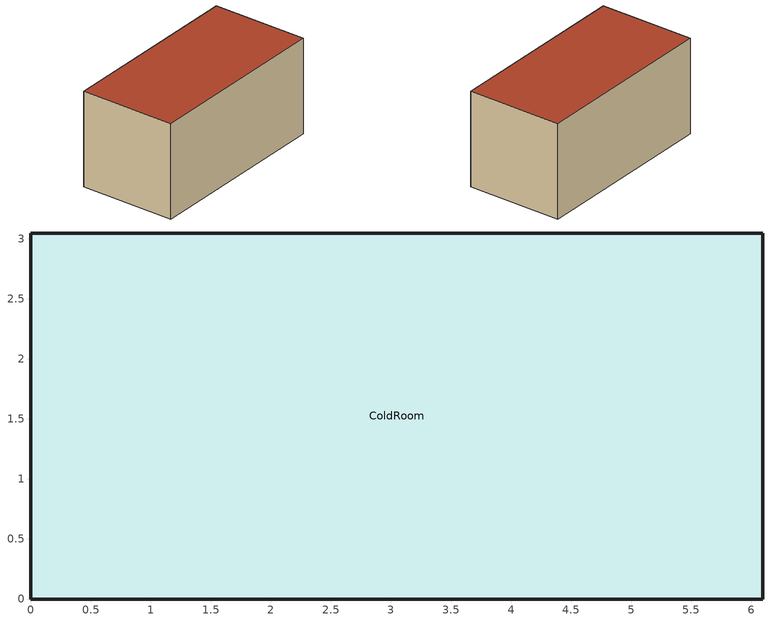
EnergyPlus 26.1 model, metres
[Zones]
ColdRoom
 floor ground (PUF Floor): 0,3.05 6.1,3.05 6.1,0 0,0 z0
 wall outside (PUF Panel): 0,0 6.1,0 6.1,3.05 0,3.05 0,0 z0:3.05
 roof outside (PUF Panel): 0,0 6.1,0 6.1,3.05 0,3.05 z3.05
[Building]
Patna Tomato Cold Room: 0, Country, 0.04, 0.4, FullExterior, 25, 6
[Site:Location]
Patna ISHRAE: 25.27, 85.17, 5.5, 53
[Site:GroundTemperature:BuildingSurface]
18.06, 19.39, 22, 24.46, 29.13, 31.58, 32.26, 31.01, 28.14, 24.55, 21.02, 18.69
[Material]
PPGI Skin: Smooth, 0.0005, 45, 7850, 500, 0.9, 0.45, 0.45
PUF 80mm: MediumSmooth, 0.08, 0.023, 40, 1400, 0.9, 0.5, 0.5
RCC Screed: MediumRough, 0.1, 1.4, 2240, 900, 0.9, 0.7, 0.7
[Construction]
PUF Panel: PPGI Skin, PUF 80mm, PPGI Skin
PUF Floor: PUF 80mm, RCC Screed
[Zone]
ColdRoom: 0, 0, 0, 0, 1, 1, 3.048, 56.6337, 18.5806
[ZoneInfiltration:DesignFlowRate]
Panel Joint Leakage: ColdRoom, Always On, AirChanges/Hour, , , , 0.1, 1, 0, 0, 0
Door Opening Infiltration: ColdRoom, Always On, Flow/Zone, 0, , , , 1, 0, 0, 0
[OtherEquipment]
Tomato Sensible: None, ColdRoom, Always On, EquipmentLevel, 0, , , 0, 0.3, 0
Tomato Transpiration: None, ColdRoom, Always On, EquipmentLevel, 0, , , 1, 0, 0
[ThermostatSetpoint:DualSetpoint]
Cold Room Setpoints: Heating Setpoint, Cooling Setpoint
[ZoneControl:Thermostat]
Cold Room Thermostat: ColdRoom, Dual Control Type, ThermostatSetpoint:DualSetpoint, Cold Room Setpoints
[Zone equipment]
ColdRoom: Unit Cooler System
[AirLoopHVAC:UnitarySystem]
Unit Cooler System: Load, ColdRoom, None, Always On, Unit Cooler Inlet Node, Unit Cooler Outlet Node, Fan:SystemModel, Unit Cooler Fans, BlowThrough, Always On, , , , Coil:Cooling:DX:SingleSpeed, Condensing Unit DX Coil, No, 1, SensibleOnlyLoadControl, , , SupplyAirFlowRate, 2.2, , , , None, , , , , SupplyAirFlowRate, 1.1, , , , , , No, 30, 21, , 0, 0
[Fan:SystemModel]
Unit Cooler Fans: Always On, Unit Cooler Inlet Node, Unit Cooler Fan Outlet Node, 2.2, Discrete, 0, 116.59, 0.85, 1, 570, TotalEfficiencyAndPressure, , , 0.45, , , , , , Unit Cooler Fans, 2, 0.5, 0.17, 1, 1
[Coil:Cooling:DX:SingleSpeed]
Condensing Unit DX Coil: Always On, 15637.95, 0.7666, 2.6347, 2.2, , , Unit Cooler Fan Outlet Node, Unit Cooler Outlet Node, CapFT from Compressor Map, Flow Fraction Unity, EIRFT from Compressor Map, Flow Fraction Unity, PLF Cd 0.15, -25, 1000, 1.5, 3, 45, Condenser Air Inlet Node, AirCooled, , , , 0, , 10, , , 0, 2, , , , No
[Exterior:FuelEquipment]
MCycle Fans and Pump: Electricity, MCycle Run Fraction, 500, MCycle
[EnergyManagementSystem:Sensor]
Tair: ColdRoom; Zone Mean Air Temperature
Wair: ColdRoom; Zone Mean Air Humidity Ratio
Tout: Environment; Site Outdoor Air Drybulb Temperature
Wout: Environment; Site Outdoor Air Humidity Ratio
Pb: Environment; Site Outdoor Air Barometric Pressure
CoilRTF: Condensing Unit DX Coil; Cooling Coil Runtime Fraction
[EnergyManagementSystem:Actuator]
ProdSensAct: Tomato Sensible; OtherEquipment; Power Level
ProdLatAct: Tomato Transpiration; OtherEquipment; Power Level
DoorInfilAct: Door Opening Infiltration; Zone Infiltration; Air Exchange Flow Rate
CondTdbAct: Condenser Air Tdb; Schedule:Constant; Schedule Value
CondTwbAct: Condenser Air Twb; Schedule:Constant; Schedule Value
MCFracAct: MCycle Run Fraction; Schedule:Constant; Schedule Value
[EnergyManagementSystem:GlobalVariable]
Present: BatchNo; LoadedDay; WtLoss; CoreT; SurfT; MeanT; RespTot; DoorFracOut; MCWater; Age; CrateQ; T1; T2; T3; T4; T5
[EnergyManagementSystem:Program]
ProductModel: IF WarmupFlag == 1; SET Present = 0; SET BatchNo = 0; SET LoadedDay = 0; SET WtLoss = 0; ENDIF; IF (WarmupFlag == 0) && ((DayOfMonth == 1) || (DayOfMonth == 7) || (DayOfMonth == 13) || (DayOfMonth == 19) || (DayOfMonth == 25)) && (Hour == 10) && (LoadedDay <> DayOfMonth); SET LoadedDay = DayOfMonth; SET Present = 1; SET BatchNo = BatchNo + 1; SET WtLoss = 0; SET T1 = 28.0; SET T2 = 28.0; SET T3 = 28.0; SET T4 = 28.0; SET T5 = 28.0; SET Age = 0; ENDIF; IF Present == 0; SET ProdSensAct = 0; SET ProdLatAct = 0; SET RespTot = 0; SET CoreT = Tair; SET SurfT = Tair; SET MeanT = Tair; RETURN; ENDIF; SET dt = ZoneTimeStep * 3600 / 4; SET Pa = Wair * Pb / (0.621945 + Wair); SET SumSens = 0; SET SumLat = 0; SET SumResp = 0; SET k = 0; WHILE k < 4; SET Ts = (T5 / 6.066512e-01 + Tair / 3.507547e+01) / (1 / 6.066512e-01 + 1 / 3.507547e+01); SET Psat = @PsatFnTemp Ts; SET VPD = 0.98 * Psat - Pa; IF VPD < 0; SET VPD = 0; ENDIF; SET Mtr = 1.400000e-10 * 8.711375e-02 * VPD; SET Hfg = @HfgAirFnWTdb Wair Ts; SET Qev = Mtr * Hfg; SET Qout = (T5 - Tair) / 3.568212e+01; SET Q1 = 5.973869e-07 * ((1.8 * T1 + 32) ^ 2.8045) * 6.969100e-04; SET Q2 = 5.973869e-07 * ((1.8 * T2 + 32) ^ 2.8045) * 4.878370e-03; SET Q3 = 5.973869e-07 * ((1.8 * T3 + 32) ^ 2.8045) * 1.324129e-02; SET Q4 = 5.973869e-07 * ((1.8 * T4 + 32) ^ 2.8045) * 2.578567e-02; SET Q5 = 5.973869e-07 * ((1.8 * T5 + 32) ^ 2.8045) * 4.251151e-02; SET D1 = (2.747323e-02 * (T2 - T1) + Q1) * dt / 2.773702e+00; SET D2 = (2.747323e-02 * (T1 - T2) + 1.373661e-01 * (T3 - T2) + Q2) * dt / 1.941591e+01; SET D3 = (1.373661e-01 * (T2 - T3) + 3.205210e-01 * (T4 - T3) + Q3) * dt / 5.270033e+01; SET D4 = (3.205210e-01 * (T3 - T4) + 5.769378e-01 * (T5 - T4) + Q4) * dt / 1.026270e+02; SET D5 = (5.769378e-01 * (T4 - T5) + Q5 + (0 - Qout) + (0 - Qev)) * dt / 1.691958e+02; SET T1 = T1 + D1; SET T2 = T2 + D2; SET T3 = T3 + D3; SET T4 = T4 + D4; SET T5 = T5 + D5; SET SumSens = SumSens + Qout * 3.443773e+04; SET SumLat = SumLat + Qev * 3.443773e+04; SET SumResp = SumResp + (Q1 + Q2 + Q3 + Q4 + Q5) * 3.443773e+04; SET WtLoss = WtLoss + Mtr * 3.443773e+04 * dt; SET k = k + 1; ENDWHILE; SET ProdSensAct = SumSens / 4; SET Age = Age + ZoneTimeStep * 3600; SET CrateQ = 0; IF Age < 14400; SET Xc = Age / 712.5000; SET Xc = 0 - Xc; SET CrateQ = @Exp Xc; SET CrateQ = CrateQ * 9600.0000; ENDIF; SET ProdSensAct = ProdSensAct + CrateQ; SET ProdLatAct = SumLat / 4; SET RespTot = SumResp / 4; SET CoreT = T1; SET SurfT = (T5 / 6.066512e-01 + Tair / 3.507547e+01) / (1 / 6.066512e-01 + 1 / 3.507547e+01); SET MeanT = (T1 * 6.969100e-04 + T2 * 4.878370e-03 + T3 * 1.324129e-02 + T4 * 2.578567e-02 + T5 * 4.251151e-02) / 8.711375e-02
DoorInfiltration: SET Frac = 0; IF (Hour == 8) || (Hour == 18); SET Frac = 0.033; ENDIF; IF ((DayOfMonth == 1) || (DayOfMonth == 7) || (DayOfMonth == 13) || (DayOfMonth == 19) || (DayOfMonth == 25)) && ((Hour == 9) || (Hour == 10)); SET Frac = 0.5; ENDIF; SET RhoI = @RhoAirFnPbTdbW Pb Tair Wair; SET RhoO = @RhoAirFnPbTdbW Pb Tout Wout; SET Qdoor = 0; IF RhoI > RhoO; SET Qdoor = 0.221 * 1.8000 * ((1 - RhoO / RhoI) ^ 0.5) * ((9.81 * 2.000) ^ 0.5) * ((2 / (1 + ((RhoI / RhoO) ^ 0.333333))) ^ 1.5); ENDIF; SET DoorInfilAct = Qdoor * Frac * (1 - 0.8); SET DoorFracOut = Frac
CondenserInlet: SET Tdp = @TdpFnWPb Wout Pb; SET CondTdbAct = Tout; SET MCFracAct = 0; SET MCWater = 0; IF Tout >= 24.0; SET CondTdbAct = Tout - 0.45 * (Tout - Tdp); SET MCFracAct = CoilRTF; IF MCFracAct > 1; SET MCFracAct = 1; ENDIF; SET MCWater = MCFracAct * 2.4780 * 1006 * (Tout - CondTdbAct) / 2430000 * 1.25; ENDIF; SET CondTwbAct = @TwbFnTdbWPb CondTdbAct Wout Pb
[EnergyManagementSystem:ProgramCallingManager]
Product and Door: BeginTimestepBeforePredictor; ProductModel; DoorInfiltration; CondenserInlet
[EnergyManagementSystem:OutputVariable]
Tomato CoreT: CoreT; Averaged; ZoneTimestep; ; C
Tomato SurfT: SurfT; Averaged; ZoneTimestep; ; C
Tomato MeanT: MeanT; Averaged; ZoneTimestep; ; C
Tomato RespTot: RespTot; Averaged; ZoneTimestep; ; W
Tomato WtLoss: WtLoss; Averaged; ZoneTimestep; ; kg
Tomato Present: Present; Averaged; ZoneTimestep
Tomato BatchNo: BatchNo; Averaged; ZoneTimestep
Tomato DoorFracOut: DoorFracOut; Averaged; ZoneTimestep
Tomato MCWater: MCWater; Averaged; ZoneTimestep; ; kg/s
Tomato CrateQ: CrateQ; Averaged; ZoneTimestep; ; W
[Schedule:Constant]
Always On: Fraction, 1
Dual Control Type: Control Type, 4
Cooling Setpoint: Any Number, 12
Heating Setpoint: Any Number, 2
Condenser Air Tdb: Any Number, 35
Condenser Air Twb: Any Number, 25
MCycle Run Fraction: Any Number, 0
[Table:IndependentVariable]
Coil Entering Wetbulb: Linear, Constant, 4, 26, Temperature, 4, 6, 8, 10, 12, 14, 16, 18, 19.44, 20, 22, 24, 26
Condenser Entering Drybulb: Linear, Constant, 10, 50, Temperature, 10, 15, 20, 25, 30, 35, 38, 41, 44, 47, 50
[Table:IndependentVariableList]
Coil Variables: Coil Entering Wetbulb, Condenser Entering Drybulb
[Table:Lookup]
CapFT from Compressor Map: Coil Variables, DivisorOnly, 15638, Dimensionless, 15171.8, 14773.6, 14275.9, 13686.1, 13010.1, 12252.7, 11760.7, 11241.6, 10695.8, 10123.8, 9526.126, 16159, 15714, 15167.9, 14527.7, 13798.8, 12985.5, 12458.4, 11902.8, 11319.1, 10707.7, 10069.1, 17207.4, 16710.8, 16111.8, 15416.7, 14630.3, 13756.6, 13191.8, 12597.1, 11973.1, 11320.1, 10638.3, 18319, 17766.1, 17109.3, 16354.3, 15505.7, 14567, 13961.8, 13325.5, 12658.7, 11961.6, 11234.5, 19495.9, 18881.3, 18161.5, 17341.6, 16425.9, 15417.4, 14769, 13991.1, 13140.2, 12273.6, 11393, 20739, 20057.4, 19269.1, 18183.1, 16945.2, 15638, 14824.3, 13991.1, 13140.2, 12273.6, 11393, 21369.6, 20407.7, 19341.2, 18183.1, 16945.2, 15638, 14824.3, 13991.1, 13140.2, 12273.6, 11393, 21369.6, 20407.7, 19341.2, 18183.1, 16945.2, 15638, 14824.3, 13991.1, 13140.2, 12273.6, 11393, 21369.6, 20407.7, 19341.2, 18183.1, 16945.2, 15638, 14824.3, 13991.1, 13140.2, 12273.6, 11393, 21369.6, 20407.7, 19341.2, 18183.1, 16945.2, 15638, 14824.3, 13991.1, 13140.2, 12273.6, 11393, 21369.6, 20407.7, 19341.2, 18183.1, 16945.2, 15638, 14824.3, 13991.1, 13140.2, 12273.6, 11393, 21369.6, 20407.7, 19341.2, 18183.1, 16945.2, 15638, 14824.3, 13991.1, 13140.2, 12273.6, 11393, 21369.6, 20407.7, 19341.2, 18183.1, 16945.2, 15638, 14824.3, 13991.1, 13140.2, 12273.6, 11393
EIRFT from Compressor Map: Coil Variables, DivisorOnly, 0.379547, Dimensionless, 0.259, 0.281668, 0.309358, 0.343449, 0.385812, 0.439043, 0.477673, 0.522583, 0.575136, 0.637105, 0.710828, 0.2512, 0.272736, 0.299177, 0.331841, 0.372524, 0.423726, 0.460918, 0.504182, 0.55484, 0.61461, 0.685769, 0.243867, 0.264345, 0.289607, 0.320916, 0.359997, 0.409251, 0.445057, 0.486729, 0.535545, 0.593169, 0.661809, 0.236975, 0.256466, 0.280618, 0.310643, 0.348194, 0.39558, 0.43005, 0.470184, 0.517212, 0.572742, 0.638911, 0.230497, 0.249069, 0.27218, 0.300989, 0.337083, 0.382678, 0.415864, 0.456426, 0.505347, 0.563475, 0.633163, 0.224411, 0.242132, 0.264267, 0.293562, 0.33132, 0.379547, 0.414944, 0.456426, 0.505347, 0.563475, 0.633163, 0.221578, 0.240214, 0.263783, 0.293562, 0.33132, 0.379547, 0.414944, 0.456426, 0.505347, 0.563475, 0.633163, 0.221578, 0.240214, 0.263783, 0.293562, 0.33132, 0.379547, 0.414944, 0.456426, 0.505347, 0.563475, 0.633163, 0.221578, 0.240214, 0.263783, 0.293562, 0.33132, 0.379547, 0.414944, 0.456426, 0.505347, 0.563475, 0.633163, 0.221578, 0.240214, 0.263783, 0.293562, 0.33132, 0.379547, 0.414944, 0.456426, 0.505347, 0.563475, 0.633163, 0.221578, 0.240214, 0.263783, 0.293562, 0.33132, 0.379547, 0.414944, 0.456426, 0.505347, 0.563475, 0.633163, 0.221578, 0.240214, 0.263783, 0.293562, 0.33132, 0.379547, 0.414944, 0.456426, 0.505347, 0.563475, 0.633163, 0.221578, 0.240214, 0.263783, 0.293562, 0.33132, 0.379547, 0.414944, 0.456426, 0.505347, 0.563475, 0.633163
[Curve:Quadratic]
Flow Fraction Unity: 1, 0, 0, 0, 1.5
PLF Cd 0.15: 0.85, 0.15, 0, 0, 1
